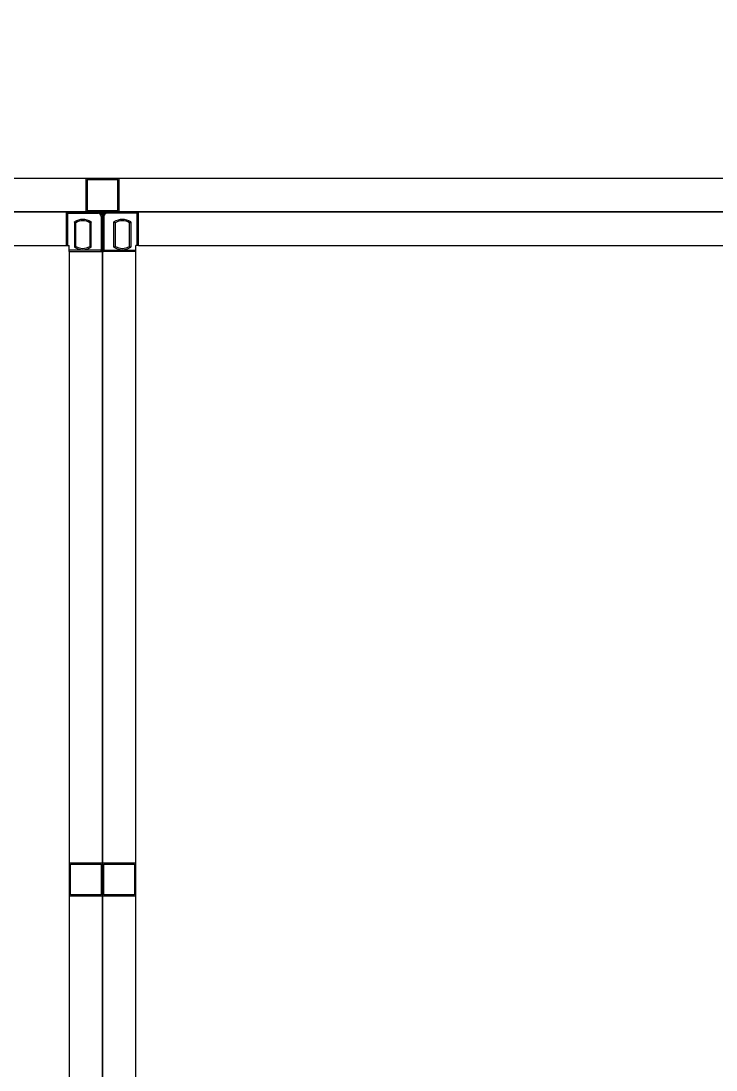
# Model space of a CAD drawing. Header units: millimetres. Extents: x -300 to 383236, y -195106 to -144646.
# Drawn here: x 377689.1 to 377876.4, y -150409.3 to -150126.5 of the extents above; entities that cross this region are included whole.
import ezdxf

# ---------------------------------------------------------------- set-up
doc = ezdxf.new("R2010")
doc.units = ezdxf.units.MM
doc.header["$LTSCALE"] = 60

# ---------------------------------------------------------------- blocks, each defined once
blk = doc.blocks.new('KEY PLAN_NEW')
at = {"color": 253}
for p, q in [((-1287.422, -1488.944), (-1580.302, -1488.944)), ((-1345.362, -1488.944), (-1345.362, -1491.944)), ((-1345.362, -1488.944), (-1342.362, -1488.944)), ((-1342.482, -1489.064), (-1345.242, -1489.064)), ((-1342.482, -1489.064), (-1345.242, -1489.064)), ((-1345.242, -1489.064), (-1345.242, -1491.824)), ((-1342.482, -1491.824), (-1342.482, -1489.064)), ((-1342.362, -1491.944), (-1342.362, -1488.944)), ((-1342.362, -1491.944), (-1345.362, -1491.944)), ((-1345.242, -1491.824), (-1342.482, -1491.824)), ((-1400.622, -1494.944), (-1347.102, -1494.944)), ((-1347.102, -1494.944), (-1346.862, -1494.944)), ((-1346.862, -1495.504), (-1346.862, -1494.944)), ((-1340.622, -1494.944), (-1340.862, -1494.944)), ((-1340.862, -1495.504), (-1340.862, -1494.944)), ((-1340.622, -1494.944), (-1287.102, -1494.944)), ((-1346.862, -1495.504), (-1346.862, -1608.384)), ((-1340.862, -1608.384), (-1340.862, -1495.504)), ((-1346.862, -1550.444), (-1346.862, -1553.444)), ((-1346.862, -1550.444), (-1343.862, -1550.444)), ((-1346.742, -1553.324), (-1346.742, -1550.564)), ((-1346.742, -1550.564), (-1343.982, -1550.564)), ((-1343.982, -1550.564), (-1343.982, -1553.324)), ((-1343.982, -1550.564), (-1343.982, -1553.324)), ((-1343.862, -1553.444), (-1343.862, -1550.444)), ((-1343.862, -1550.444), (-1343.862, -1553.444)), ((-1343.862, -1550.444), (-1340.862, -1550.444)), ((-1343.742, -1553.324), (-1343.742, -1550.564)), ((-1343.742, -1550.564), (-1340.982, -1550.564)), ((-1340.982, -1550.564), (-1340.982, -1553.324)), ((-1340.982, -1550.564), (-1340.982, -1553.324)), ((-1340.862, -1553.444), (-1340.862, -1550.444)), ((-1343.862, -1553.444), (-1346.862, -1553.444)), ((-1343.982, -1553.324), (-1346.742, -1553.324)), ((-1340.862, -1553.444), (-1343.862, -1553.444)), ((-1340.982, -1553.324), (-1343.742, -1553.324))]:
    blk.add_line(p, q, dxfattribs=at)
at = {"color": 253, "linetype": 'Continuous'}
for p, q in [((-1347.102, -1494.944), (-1347.102, -1491.944)), ((-1347.102, -1492.064), (-1346.982, -1492.064)), ((-1346.982, -1491.944), (-1346.982, -1492.064)), ((-1346.982, -1494.944), (-1346.982, -1492.064)), ((-1346.982, -1492.064), (-1344.272, -1492.064)), ((-1344.272, -1492.064), (-1344.272, -1491.944)), ((-1343.982, -1492.064), (-1343.982, -1492.064)), ((-1343.982, -1492.064), (-1343.982, -1492.064)), ((-1343.982, -1492.354), (-1343.862, -1492.354)), ((-1343.982, -1492.354), (-1343.982, -1495.384)), ((-1343.742, -1492.354), (-1343.862, -1492.354)), ((-1343.742, -1492.064), (-1343.742, -1492.064)), ((-1343.742, -1492.064), (-1343.742, -1492.064)), ((-1343.742, -1492.354), (-1343.742, -1495.384)), ((-1343.452, -1492.064), (-1343.452, -1491.944)), ((-1340.742, -1492.064), (-1343.452, -1492.064)), ((-1340.742, -1491.944), (-1340.742, -1492.064)), ((-1340.622, -1492.064), (-1340.742, -1492.064)), ((-1340.742, -1494.944), (-1340.742, -1492.064)), ((-1340.622, -1494.944), (-1340.622, -1491.944)), ((-1346.397, -1492.842), (-1346.397, -1495.105)), ((-1346.277, -1495.039), (-1346.277, -1492.909)), ((-1345.007, -1492.909), (-1345.007, -1495.039)), ((-1344.887, -1495.105), (-1344.887, -1492.842)), ((-1342.837, -1495.105), (-1342.837, -1492.842)), ((-1342.717, -1492.909), (-1342.717, -1495.039)), ((-1341.447, -1495.039), (-1341.447, -1492.909)), ((-1341.327, -1492.842), (-1341.327, -1495.105)), ((-1343.982, -1495.384), (-1346.862, -1495.384)), ((-1343.982, -1495.504), (-1343.982, -1495.384)), ((-1343.982, -1495.384), (-1343.862, -1495.384)), ((-1343.742, -1495.384), (-1343.862, -1495.384)), ((-1343.742, -1495.504), (-1343.742, -1495.384)), ((-1343.742, -1495.384), (-1340.862, -1495.384)), ((-1346.862, -1495.504), (-1343.862, -1495.504)), ((-1340.862, -1495.504), (-1343.862, -1495.504))]:
    blk.add_line(p, q, dxfattribs=at)
at = {"color": 253}
for points in [[(-1583.862, -1491.944), (-1583.862, -1431.944), (-1283.862, -1431.944), (-1283.862, -1491.944)], [(-1403.862, -1491.944), (-1343.862, -1491.944), (-1343.862, -1611.944), (-1403.862, -1611.944)], [(-1343.862, -1491.944), (-1283.862, -1491.944), (-1283.862, -1611.944), (-1343.862, -1611.944)]]:
    blk.add_lwpolyline(points, close=True, dxfattribs=at)
at = {"color": 253, "linetype": 'Continuous'}
for centre, radius, start, end in [((-1346.982, -1492.064), 0.12, 90, 180), ((-1345.642, -1493.974), 1.36, 56.27916, 123.72084), ((-1344.272, -1492.354), 0.41, 0, 90), ((-1344.272, -1492.354), 0.29, 0, 90), ((-1343.452, -1492.354), 0.41, 90, 180), ((-1343.452, -1492.354), 0.29, 90, 180), ((-1342.082, -1493.974), 1.36, 56.27916, 123.72084), ((-1340.742, -1492.064), 0.12, 0, 90), ((-1345.642, -1493.974), 1.24, 59.1964, 120.8036), ((-1342.082, -1493.974), 1.24, 59.1964, 120.8036), ((-1345.642, -1493.974), 1.36, 236.27916, 303.72084), ((-1345.642, -1493.974), 1.24, 239.1964, 300.8036), ((-1343.982, -1495.384), 0.12, 270, 0), ((-1343.742, -1495.384), 0.12, 180, 270), ((-1342.082, -1493.974), 1.36, 236.27916, 303.72084), ((-1342.082, -1493.974), 1.24, 239.1964, 300.8036)]:
    blk.add_arc(centre, radius, start, end, dxfattribs=at)
for points, knots in [([(-1346.277, -1492.909), (-1346.277, -1492.908, 46), (-1346.278, -1492.908, 46), (-1346.279, -1492.908, 46), (-1346.28, -1492.907, 46), (-1346.28, -1492.907, 46), (-1346.281, -1492.906, 46), (-1346.281, -1492.906, 46), (-1346.282, -1492.906, 46), (-1346.282, -1492.905, 46), (-1346.284, -1492.904, 46), (-1346.285, -1492.904, 46), (-1346.289, -1492.902, 46), (-1346.291, -1492.901, 46), (-1346.294, -1492.899, 46), (-1346.295, -1492.898, 46), (-1346.296, -1492.898, 46), (-1346.297, -1492.897, 46), (-1346.298, -1492.897, 46), (-1346.299, -1492.896, 46), (-1346.301, -1492.895, 46), (-1346.304, -1492.893, 46), (-1346.309, -1492.89, 46), (-1346.312, -1492.889, 46), (-1346.316, -1492.886, 46), (-1346.318, -1492.886, 46), (-1346.32, -1492.884, 46), (-1346.32, -1492.884, 46), (-1346.322, -1492.883, 46), (-1346.323, -1492.883, 46), (-1346.327, -1492.881, 46), (-1346.33, -1492.879, 46), (-1346.336, -1492.875, 46), (-1346.339, -1492.873, 46), (-1346.346, -1492.87, 46), (-1346.35, -1492.868, 46), (-1346.354, -1492.866, 46), (-1346.355, -1492.865, 46), (-1346.357, -1492.864, 46), (-1346.358, -1492.864, 46), (-1346.36, -1492.862, 46), (-1346.362, -1492.861, 46), (-1346.367, -1492.858, 46), (-1346.371, -1492.856, 46), (-1346.378, -1492.852, 46), (-1346.382, -1492.85, 46), (-1346.387, -1492.847, 46), (-1346.389, -1492.846, 46), (-1346.392, -1492.845, 46), (-1346.394, -1492.844, 46), (-1346.395, -1492.843, 46), (-1346.396, -1492.843, 46), (-1346.396, -1492.843, 46), (-1346.397, -1492.842, 46)], [0, 0, 0, 0, 0.06206, 0.12459, 0.12459, 0.155854, 0.155854, 0.171487, 0.171487, 0.187119, 0.187119, 0.249648, 0.249648, 0.312178, 0.312178, 0.343442, 0.343442, 0.359075, 0.359075, 0.374707, 0.374707, 0.437236, 0.437236, 0.499766, 0.499766, 0.53103, 0.53103, 0.546663, 0.546663, 0.562295, 0.562295, 0.624824, 0.624824, 0.687353, 0.687353, 0.749883, 0.749883, 0.765515, 0.765515, 0.781147, 0.781147, 0.812412, 0.812412, 0.874941, 0.874941, 0.937471, 0.937471, 0.968735, 0.968735, 0.984368, 0.992184, 0.992184, 1, 1, 1, 1]), ([(-1344.887, -1492.842), (-1344.887, -1492.843, 46), (-1344.888, -1492.843, 46), (-1344.889, -1492.843, 46), (-1344.89, -1492.844, 46), (-1344.891, -1492.845, 46), (-1344.894, -1492.846, 46), (-1344.896, -1492.847, 46), (-1344.902, -1492.85, 46), (-1344.905, -1492.852, 46), (-1344.913, -1492.856, 46), (-1344.916, -1492.858, 46), (-1344.922, -1492.861, 46), (-1344.923, -1492.862, 46), (-1344.926, -1492.864, 46), (-1344.927, -1492.864, 46), (-1344.929, -1492.865, 46), (-1344.93, -1492.866, 46), (-1344.934, -1492.868, 46), (-1344.937, -1492.87, 46), (-1344.944, -1492.873, 46), (-1344.947, -1492.875, 46), (-1344.954, -1492.879, 46), (-1344.957, -1492.881, 46), (-1344.961, -1492.883, 46), (-1344.962, -1492.883, 46), (-1344.963, -1492.884, 46), (-1344.964, -1492.884, 46), (-1344.966, -1492.886, 46), (-1344.967, -1492.886, 46), (-1344.972, -1492.889, 46), (-1344.974, -1492.89, 46), (-1344.98, -1492.893, 46), (-1344.982, -1492.895, 46), (-1344.985, -1492.896, 46), (-1344.986, -1492.897, 46), (-1344.987, -1492.897, 46), (-1344.987, -1492.898, 46), (-1344.989, -1492.898, 46), (-1344.99, -1492.899, 46), (-1344.993, -1492.901, 46), (-1344.995, -1492.902, 46), (-1344.998, -1492.904, 46), (-1345, -1492.904, 46), (-1345.001, -1492.905, 46), (-1345.002, -1492.906, 46), (-1345.002, -1492.906, 46), (-1345.002, -1492.906, 46), (-1345.003, -1492.907, 46), (-1345.004, -1492.907, 46), (-1345.005, -1492.908, 46), (-1345.006, -1492.908, 46), (-1345.007, -1492.908, 46), (-1345.007, -1492.909, 46)], [0, 0, 0, 0, 0.00782, 0.00782, 0.015639, 0.031279, 0.031279, 0.062557, 0.062557, 0.125114, 0.125114, 0.187671, 0.187671, 0.21895, 0.21895, 0.234589, 0.234589, 0.250228, 0.250228, 0.312785, 0.312785, 0.375342, 0.375342, 0.437899, 0.437899, 0.453538, 0.453538, 0.469178, 0.469178, 0.500456, 0.500456, 0.563013, 0.563013, 0.62557, 0.62557, 0.641209, 0.641209, 0.656849, 0.656849, 0.688127, 0.688127, 0.750684, 0.750684, 0.813241, 0.813241, 0.828881, 0.828881, 0.84452, 0.84452, 0.875798, 0.875798, 0.938355, 1, 1, 1, 1]), ([(-1342.837, -1492.842), (-1342.836, -1492.843, 46), (-1342.836, -1492.843, 46), (-1342.835, -1492.843, 46), (-1342.834, -1492.844, 46), (-1342.832, -1492.845, 46), (-1342.829, -1492.846, 46), (-1342.827, -1492.847, 46), (-1342.822, -1492.85, 46), (-1342.818, -1492.852, 46), (-1342.811, -1492.856, 46), (-1342.807, -1492.858, 46), (-1342.802, -1492.861, 46), (-1342.8, -1492.862, 46), (-1342.798, -1492.864, 46), (-1342.797, -1492.864, 46), (-1342.795, -1492.865, 46), (-1342.794, -1492.866, 46), (-1342.79, -1492.868, 46), (-1342.786, -1492.87, 46), (-1342.779, -1492.873, 46), (-1342.776, -1492.875, 46), (-1342.77, -1492.879, 46), (-1342.767, -1492.881, 46), (-1342.763, -1492.883, 46), (-1342.762, -1492.883, 46), (-1342.76, -1492.884, 46), (-1342.76, -1492.884, 46), (-1342.758, -1492.886, 46), (-1342.756, -1492.886, 46), (-1342.752, -1492.889, 46), (-1342.749, -1492.89, 46), (-1342.744, -1492.893, 46), (-1342.741, -1492.895, 46), (-1342.739, -1492.896, 46), (-1342.738, -1492.897, 46), (-1342.737, -1492.897, 46), (-1342.736, -1492.898, 46), (-1342.735, -1492.898, 46), (-1342.734, -1492.899, 46), (-1342.731, -1492.901, 46), (-1342.729, -1492.902, 46), (-1342.725, -1492.904, 46), (-1342.724, -1492.904, 46), (-1342.722, -1492.905, 46), (-1342.722, -1492.906, 46), (-1342.721, -1492.906, 46), (-1342.721, -1492.906, 46), (-1342.72, -1492.907, 46), (-1342.72, -1492.907, 46), (-1342.719, -1492.908, 46), (-1342.718, -1492.908, 46), (-1342.717, -1492.908, 46), (-1342.717, -1492.909, 46)], [0, 0, 0, 0, 0.00782, 0.00782, 0.015639, 0.031279, 0.031279, 0.062557, 0.062557, 0.125114, 0.125114, 0.187671, 0.187671, 0.21895, 0.21895, 0.234589, 0.234589, 0.250228, 0.250228, 0.312785, 0.312785, 0.375342, 0.375342, 0.437899, 0.437899, 0.453538, 0.453538, 0.469178, 0.469178, 0.500456, 0.500456, 0.563013, 0.563013, 0.62557, 0.62557, 0.641209, 0.641209, 0.656849, 0.656849, 0.688127, 0.688127, 0.750684, 0.750684, 0.813241, 0.813241, 0.828881, 0.828881, 0.84452, 0.84452, 0.875798, 0.875798, 0.938355, 1, 1, 1, 1]), ([(-1341.447, -1492.909), (-1341.447, -1492.908, 46), (-1341.446, -1492.908, 46), (-1341.445, -1492.908, 46), (-1341.444, -1492.907, 46), (-1341.443, -1492.907, 46), (-1341.442, -1492.906, 46), (-1341.442, -1492.906, 46), (-1341.442, -1492.906, 46), (-1341.441, -1492.905, 46), (-1341.44, -1492.904, 46), (-1341.438, -1492.904, 46), (-1341.435, -1492.902, 46), (-1341.433, -1492.901, 46), (-1341.43, -1492.899, 46), (-1341.429, -1492.898, 46), (-1341.427, -1492.898, 46), (-1341.427, -1492.897, 46), (-1341.426, -1492.897, 46), (-1341.425, -1492.896, 46), (-1341.422, -1492.895, 46), (-1341.42, -1492.893, 46), (-1341.414, -1492.89, 46), (-1341.412, -1492.889, 46), (-1341.407, -1492.886, 46), (-1341.406, -1492.886, 46), (-1341.404, -1492.884, 46), (-1341.403, -1492.884, 46), (-1341.402, -1492.883, 46), (-1341.401, -1492.883, 46), (-1341.397, -1492.881, 46), (-1341.394, -1492.879, 46), (-1341.387, -1492.875, 46), (-1341.384, -1492.873, 46), (-1341.377, -1492.87, 46), (-1341.374, -1492.868, 46), (-1341.37, -1492.866, 46), (-1341.369, -1492.865, 46), (-1341.367, -1492.864, 46), (-1341.366, -1492.864, 46), (-1341.363, -1492.862, 46), (-1341.362, -1492.861, 46), (-1341.356, -1492.858, 46), (-1341.353, -1492.856, 46), (-1341.345, -1492.852, 46), (-1341.342, -1492.85, 46), (-1341.336, -1492.847, 46), (-1341.334, -1492.846, 46), (-1341.331, -1492.845, 46), (-1341.33, -1492.844, 46), (-1341.329, -1492.843, 46), (-1341.328, -1492.843, 46), (-1341.327, -1492.843, 46), (-1341.327, -1492.842, 46)], [0, 0, 0, 0, 0.06206, 0.12459, 0.12459, 0.155854, 0.155854, 0.171487, 0.171487, 0.187119, 0.187119, 0.249648, 0.249648, 0.312178, 0.312178, 0.343442, 0.343442, 0.359075, 0.359075, 0.374707, 0.374707, 0.437236, 0.437236, 0.499766, 0.499766, 0.53103, 0.53103, 0.546663, 0.546663, 0.562295, 0.562295, 0.624824, 0.624824, 0.687353, 0.687353, 0.749883, 0.749883, 0.765515, 0.765515, 0.781147, 0.781147, 0.812412, 0.812412, 0.874941, 0.874941, 0.937471, 0.937471, 0.968735, 0.968735, 0.984368, 0.992184, 0.992184, 1, 1, 1, 1]), ([(-1346.277, -1495.039), (-1346.277, -1495.039, 46), (-1346.278, -1495.039, 46), (-1346.279, -1495.04, 46), (-1346.28, -1495.04, 46), (-1346.28, -1495.041, 46), (-1346.281, -1495.041, 46), (-1346.281, -1495.041, 46), (-1346.282, -1495.042, 46), (-1346.282, -1495.042, 46), (-1346.284, -1495.043, 46), (-1346.285, -1495.044, 46), (-1346.289, -1495.045, 46), (-1346.291, -1495.046, 46), (-1346.294, -1495.048, 46), (-1346.295, -1495.049, 46), (-1346.296, -1495.05, 46), (-1346.297, -1495.05, 46), (-1346.298, -1495.051, 46), (-1346.299, -1495.051, 46), (-1346.301, -1495.053, 46), (-1346.304, -1495.054, 46), (-1346.309, -1495.057, 46), (-1346.312, -1495.058, 46), (-1346.316, -1495.061, 46), (-1346.318, -1495.062, 46), (-1346.32, -1495.063, 46), (-1346.32, -1495.063, 46), (-1346.322, -1495.064, 46), (-1346.323, -1495.064, 46), (-1346.327, -1495.067, 46), (-1346.33, -1495.068, 46), (-1346.336, -1495.072, 46), (-1346.339, -1495.074, 46), (-1346.346, -1495.077, 46), (-1346.35, -1495.079, 46), (-1346.354, -1495.082, 46), (-1346.355, -1495.082, 46), (-1346.357, -1495.083, 46), (-1346.358, -1495.084, 46), (-1346.36, -1495.085, 46), (-1346.362, -1495.086, 46), (-1346.367, -1495.089, 46), (-1346.371, -1495.091, 46), (-1346.378, -1495.095, 46), (-1346.382, -1495.097, 46), (-1346.387, -1495.1, 46), (-1346.389, -1495.101, 46), (-1346.392, -1495.102, 46), (-1346.394, -1495.103, 46), (-1346.395, -1495.104, 46), (-1346.396, -1495.104, 46), (-1346.396, -1495.105, 46), (-1346.397, -1495.105, 46)], [0, 0, 0, 0, 0.06206, 0.12459, 0.12459, 0.155854, 0.155854, 0.171487, 0.171487, 0.187119, 0.187119, 0.249648, 0.249648, 0.312178, 0.312178, 0.343442, 0.343442, 0.359075, 0.359075, 0.374707, 0.374707, 0.437236, 0.437236, 0.499766, 0.499766, 0.53103, 0.53103, 0.546663, 0.546663, 0.562295, 0.562295, 0.624824, 0.624824, 0.687353, 0.687353, 0.749883, 0.749883, 0.765515, 0.765515, 0.781147, 0.781147, 0.812412, 0.812412, 0.874941, 0.874941, 0.937471, 0.937471, 0.968735, 0.968735, 0.984368, 0.992184, 0.992184, 1, 1, 1, 1]), ([(-1344.887, -1495.105), (-1344.887, -1495.105, 46), (-1344.888, -1495.104, 46), (-1344.889, -1495.104, 46), (-1344.89, -1495.103, 46), (-1344.891, -1495.102, 46), (-1344.894, -1495.101, 46), (-1344.896, -1495.1, 46), (-1344.902, -1495.097, 46), (-1344.905, -1495.095, 46), (-1344.913, -1495.091, 46), (-1344.916, -1495.089, 46), (-1344.922, -1495.086, 46), (-1344.923, -1495.085, 46), (-1344.926, -1495.084, 46), (-1344.927, -1495.083, 46), (-1344.929, -1495.082, 46), (-1344.93, -1495.082, 46), (-1344.934, -1495.079, 46), (-1344.937, -1495.077, 46), (-1344.944, -1495.074, 46), (-1344.947, -1495.072, 46), (-1344.954, -1495.068, 46), (-1344.957, -1495.067, 46), (-1344.961, -1495.064, 46), (-1344.962, -1495.064, 46), (-1344.963, -1495.063, 46), (-1344.964, -1495.063, 46), (-1344.966, -1495.062, 46), (-1344.967, -1495.061, 46), (-1344.972, -1495.058, 46), (-1344.974, -1495.057, 46), (-1344.98, -1495.054, 46), (-1344.982, -1495.053, 46), (-1344.985, -1495.051, 46), (-1344.986, -1495.051, 46), (-1344.987, -1495.05, 46), (-1344.987, -1495.05, 46), (-1344.989, -1495.049, 46), (-1344.99, -1495.048, 46), (-1344.993, -1495.046, 46), (-1344.995, -1495.045, 46), (-1344.998, -1495.044, 46), (-1345, -1495.043, 46), (-1345.001, -1495.042, 46), (-1345.002, -1495.042, 46), (-1345.002, -1495.041, 46), (-1345.002, -1495.041, 46), (-1345.003, -1495.041, 46), (-1345.004, -1495.04, 46), (-1345.005, -1495.04, 46), (-1345.006, -1495.039, 46), (-1345.007, -1495.039, 46), (-1345.007, -1495.039, 46)], [0, 0, 0, 0, 0.00782, 0.00782, 0.015639, 0.031279, 0.031279, 0.062557, 0.062557, 0.125114, 0.125114, 0.187671, 0.187671, 0.21895, 0.21895, 0.234589, 0.234589, 0.250228, 0.250228, 0.312785, 0.312785, 0.375342, 0.375342, 0.437899, 0.437899, 0.453538, 0.453538, 0.469178, 0.469178, 0.500456, 0.500456, 0.563013, 0.563013, 0.62557, 0.62557, 0.641209, 0.641209, 0.656849, 0.656849, 0.688127, 0.688127, 0.750684, 0.750684, 0.813241, 0.813241, 0.828881, 0.828881, 0.84452, 0.84452, 0.875798, 0.875798, 0.938355, 1, 1, 1, 1]), ([(-1342.837, -1495.105), (-1342.836, -1495.105, 46), (-1342.836, -1495.104, 46), (-1342.835, -1495.104, 46), (-1342.834, -1495.103, 46), (-1342.832, -1495.102, 46), (-1342.829, -1495.101, 46), (-1342.827, -1495.1, 46), (-1342.822, -1495.097, 46), (-1342.818, -1495.095, 46), (-1342.811, -1495.091, 46), (-1342.807, -1495.089, 46), (-1342.802, -1495.086, 46), (-1342.8, -1495.085, 46), (-1342.798, -1495.084, 46), (-1342.797, -1495.083, 46), (-1342.795, -1495.082, 46), (-1342.794, -1495.082, 46), (-1342.79, -1495.079, 46), (-1342.786, -1495.077, 46), (-1342.779, -1495.074, 46), (-1342.776, -1495.072, 46), (-1342.77, -1495.068, 46), (-1342.767, -1495.067, 46), (-1342.763, -1495.064, 46), (-1342.762, -1495.064, 46), (-1342.76, -1495.063, 46), (-1342.76, -1495.063, 46), (-1342.758, -1495.062, 46), (-1342.756, -1495.061, 46), (-1342.752, -1495.058, 46), (-1342.749, -1495.057, 46), (-1342.744, -1495.054, 46), (-1342.741, -1495.053, 46), (-1342.739, -1495.051, 46), (-1342.738, -1495.051, 46), (-1342.737, -1495.05, 46), (-1342.736, -1495.05, 46), (-1342.735, -1495.049, 46), (-1342.734, -1495.048, 46), (-1342.731, -1495.046, 46), (-1342.729, -1495.045, 46), (-1342.725, -1495.044, 46), (-1342.724, -1495.043, 46), (-1342.722, -1495.042, 46), (-1342.722, -1495.042, 46), (-1342.721, -1495.041, 46), (-1342.721, -1495.041, 46), (-1342.72, -1495.041, 46), (-1342.72, -1495.04, 46), (-1342.719, -1495.04, 46), (-1342.718, -1495.039, 46), (-1342.717, -1495.039, 46), (-1342.717, -1495.039, 46)], [0, 0, 0, 0, 0.00782, 0.00782, 0.015639, 0.031279, 0.031279, 0.062557, 0.062557, 0.125114, 0.125114, 0.187671, 0.187671, 0.21895, 0.21895, 0.234589, 0.234589, 0.250228, 0.250228, 0.312785, 0.312785, 0.375342, 0.375342, 0.437899, 0.437899, 0.453538, 0.453538, 0.469178, 0.469178, 0.500456, 0.500456, 0.563013, 0.563013, 0.62557, 0.62557, 0.641209, 0.641209, 0.656849, 0.656849, 0.688127, 0.688127, 0.750684, 0.750684, 0.813241, 0.813241, 0.828881, 0.828881, 0.84452, 0.84452, 0.875798, 0.875798, 0.938355, 1, 1, 1, 1]), ([(-1341.447, -1495.039), (-1341.447, -1495.039, 46), (-1341.446, -1495.039, 46), (-1341.445, -1495.04, 46), (-1341.444, -1495.04, 46), (-1341.443, -1495.041, 46), (-1341.442, -1495.041, 46), (-1341.442, -1495.041, 46), (-1341.442, -1495.042, 46), (-1341.441, -1495.042, 46), (-1341.44, -1495.043, 46), (-1341.438, -1495.044, 46), (-1341.435, -1495.045, 46), (-1341.433, -1495.046, 46), (-1341.43, -1495.048, 46), (-1341.429, -1495.049, 46), (-1341.427, -1495.05, 46), (-1341.427, -1495.05, 46), (-1341.426, -1495.051, 46), (-1341.425, -1495.051, 46), (-1341.422, -1495.053, 46), (-1341.42, -1495.054, 46), (-1341.414, -1495.057, 46), (-1341.412, -1495.058, 46), (-1341.407, -1495.061, 46), (-1341.406, -1495.062, 46), (-1341.404, -1495.063, 46), (-1341.403, -1495.063, 46), (-1341.402, -1495.064, 46), (-1341.401, -1495.064, 46), (-1341.397, -1495.067, 46), (-1341.394, -1495.068, 46), (-1341.387, -1495.072, 46), (-1341.384, -1495.074, 46), (-1341.377, -1495.077, 46), (-1341.374, -1495.079, 46), (-1341.37, -1495.082, 46), (-1341.369, -1495.082, 46), (-1341.367, -1495.083, 46), (-1341.366, -1495.084, 46), (-1341.363, -1495.085, 46), (-1341.362, -1495.086, 46), (-1341.356, -1495.089, 46), (-1341.353, -1495.091, 46), (-1341.345, -1495.095, 46), (-1341.342, -1495.097, 46), (-1341.336, -1495.1, 46), (-1341.334, -1495.101, 46), (-1341.331, -1495.102, 46), (-1341.33, -1495.103, 46), (-1341.329, -1495.104, 46), (-1341.328, -1495.104, 46), (-1341.327, -1495.105, 46), (-1341.327, -1495.105, 46)], [0, 0, 0, 0, 0.06206, 0.12459, 0.12459, 0.155854, 0.155854, 0.171487, 0.171487, 0.187119, 0.187119, 0.249648, 0.249648, 0.312178, 0.312178, 0.343442, 0.343442, 0.359075, 0.359075, 0.374707, 0.374707, 0.437236, 0.437236, 0.499766, 0.499766, 0.53103, 0.53103, 0.546663, 0.546663, 0.562295, 0.562295, 0.624824, 0.624824, 0.687353, 0.687353, 0.749883, 0.749883, 0.765515, 0.765515, 0.781147, 0.781147, 0.812412, 0.812412, 0.874941, 0.874941, 0.937471, 0.937471, 0.968735, 0.968735, 0.984368, 0.992184, 0.992184, 1, 1, 1, 1])]:
    blk.add_open_spline(points, degree=3, knots=knots, dxfattribs=at)

msp = doc.modelspace()

# ---------------------------------------------------------------- block references
at = {"xscale": 3, "yscale": 3, "zscale": 3}
msp.add_blockref('KEY PLAN_NEW', (381742.71, -145702.13), dxfattribs=at)

doc.saveas('drawing.dxf')
